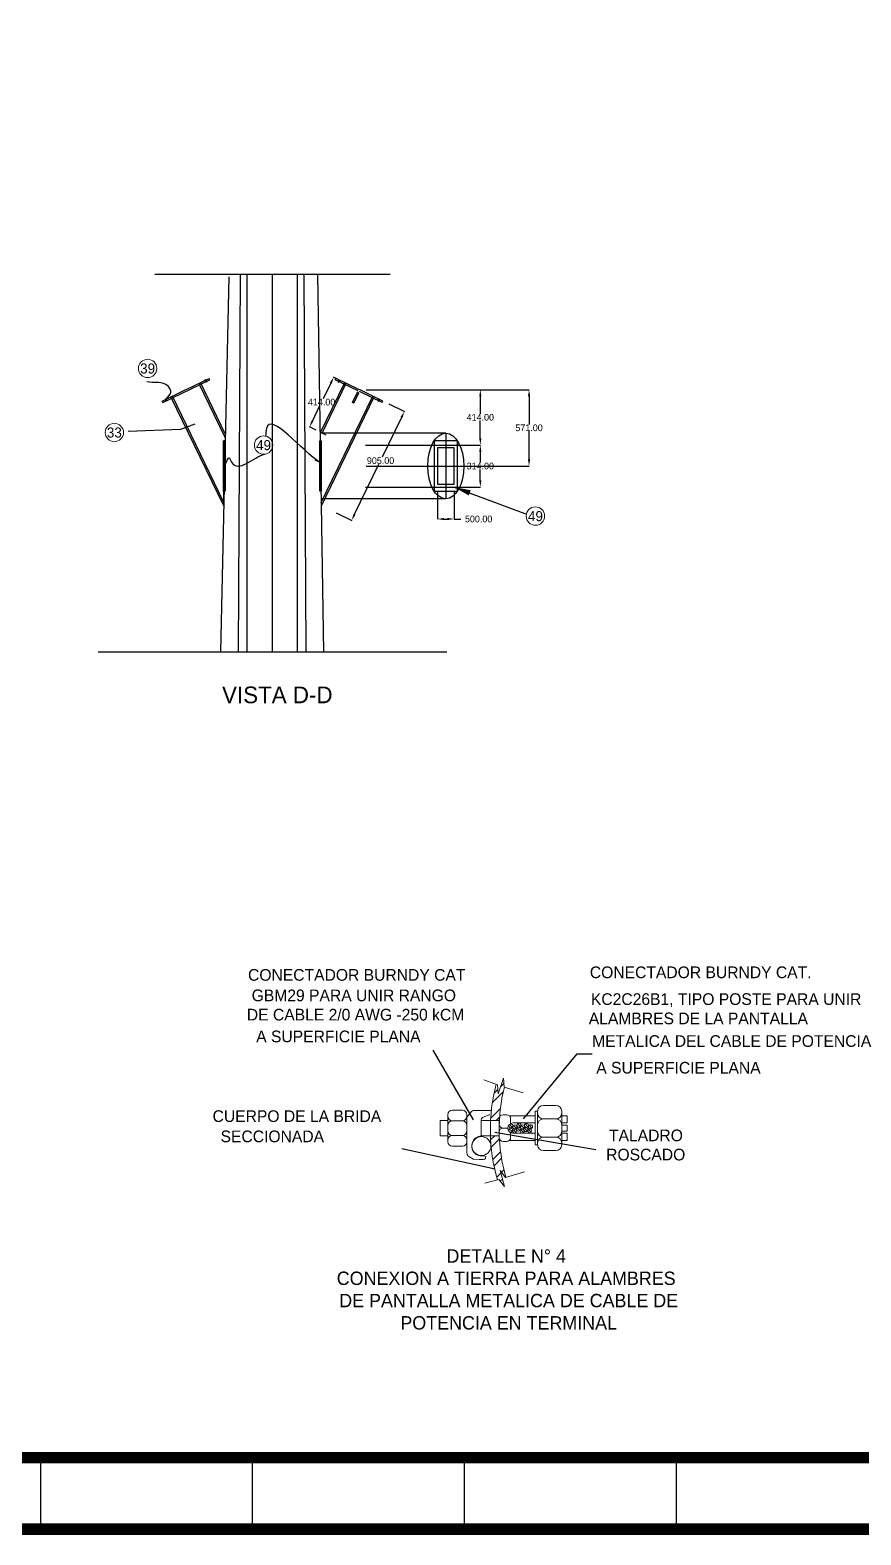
# Model space of a CAD drawing. Header units: centimetres. Extents: x -3 to 132800, y -60 to 85992.
# Drawn here: x 75705 to 100552, y -60 to 44971 of the extents above; entities that cross this region are included whole.
import ezdxf
from ezdxf.enums import TextEntityAlignment as Align

# ---------------------------------------------------------------- set-up
doc = ezdxf.new("R2010")
doc.units = ezdxf.units.CM
doc.header["$LTSCALE"] = 10
doc.header["$MEASUREMENT"] = 0
doc.layers.get('0').update_dxf_attribs({"linetype": 'CONTINUOUS'})
doc.layers.get('DEFPOINTS').update_dxf_attribs({"color": 2, "linetype": 'CONTINUOUS'})
for name, color, linetype in [('ACERO1', 144, 'CONTINUOUS'), ('DIM', 252, 'CONTINUOUS'), ('MARCO', 7, 'CONTINUOUS'), ('TEXTOS', 7, 'CONTINUOUS')]:
    doc.layers.add(name, color=color, linetype=linetype)
doc.styles.get("Standard").update_dxf_attribs({"font": ''})
doc.styles.get('Standard').set_extended_font_data('Zurich Ex BT')
doc.dimstyles.get("Standard").update_dxf_attribs({"dimtxt": 500, "dimasz": 500, "dimexe": 3, "dimexo": 200, "dimgap": 0.09, "dimtad": 0, "dimtih": 1, "dimtoh": 1, "dimzin": 0, "dimdsep": 46, "dimtxsty": 'Standard', "dimcen": 0.09, "dimclrd": 256, "dimclre": 256, "dimclrt": 256, "dimadec": 0, "dimazin": 0, "dimtfac": 1, "dimtofl": 0, "dimtmove": 0, "dimatfit": 3, "dimfxl": 0, "dimtolj": 1, "dimtzin": 0, "dimlwd": -1, "dimarcsym": 0})

# ---------------------------------------------------------------- blocks, each defined once
blk = doc.blocks.new('*D67')
at = {"layer": 'DEFPOINTS', "color": 0}
for p in [(86258, 33870), (84681, 30612), (85322, 30301)]:
    blk.add_point(p, dxfattribs=at)
at = {"layer": 'DIM', "lineweight": -2}
for p, q in [((86438, 33783), (86902, 33558)), ((84861, 30524), (85325, 30300))]:
    blk.add_line(p, q, dxfattribs=at)
at = {"layer": 'DIM'}
for p, q in [((86812, 33379), (86236, 32188)), ((85409, 30481), (86137, 31984))]:
    blk.add_line(p, q, dxfattribs=at)
for points in [[(86782, 33394), (86842, 33365), (86900, 33559)], [(85379, 30495), (85439, 30466), (85322, 30301)]]:
    blk.add_solid(points, dxfattribs=at)
at = {"layer": 'DIM', "insert": (86187, 32086), "char_height": 200, "attachment_point": 5}
blk.add_mtext('\\A1;905.00', dxfattribs=at)
blk = doc.blocks.new('*D68')
at = {"layer": 'DEFPOINTS', "color": 0}
for p in [(85161, 34401), (84063, 33092), (84439, 32911)]:
    blk.add_point(p, dxfattribs=at)
at = {"layer": 'DIM'}
for p, q in [((84698, 34403), (84473, 33939)), ((84150, 33272), (84375, 33736))]:
    blk.add_line(p, q, dxfattribs=at)
at = {"layer": 'DIM', "lineweight": -2}
for p, q in [((84981, 34488), (84782, 34584)), ((84259, 32998), (84061, 33094))]:
    blk.add_line(p, q, dxfattribs=at)
at = {"layer": 'DIM'}
for points in [[(84668, 34417), (84728, 34388), (84785, 34583)], [(84120, 33287), (84180, 33258), (84063, 33092)]]:
    blk.add_solid(points, dxfattribs=at)
at = {"layer": 'DIM', "insert": (84424, 33838), "char_height": 200, "attachment_point": 5}
blk.add_mtext('\\A1;414.00', dxfattribs=at)
blk = doc.blocks.new('*D69')
at = {"layer": 'DEFPOINTS', "color": 0}
for p in [(85556, 34210), (85556, 32554), (89170, 32554)]:
    blk.add_point(p, dxfattribs=at)
at = {"layer": 'DIM', "lineweight": -2}
for p, q in [((85756, 34210), (89173, 34210)), ((85756, 32554), (89173, 32554))]:
    blk.add_line(p, q, dxfattribs=at)
at = {"layer": 'DIM'}
for p, q in [((89170, 34010), (89170, 33483)), ((89170, 32754), (89170, 33280))]:
    blk.add_line(p, q, dxfattribs=at)
for points in [[(89137, 34010), (89204, 34010), (89170, 34210)], [(89137, 32754), (89204, 32754), (89170, 32554)]]:
    blk.add_solid(points, dxfattribs=at)
at = {"layer": 'DIM', "insert": (89170, 33382), "char_height": 200, "attachment_point": 5}
blk.add_mtext('\\A1;414.00', dxfattribs=at)
blk = doc.blocks.new('*D70')
at = {"layer": 'DEFPOINTS', "color": 0}
for p in [(85532, 32554), (85532, 31298), (89170, 31298)]:
    blk.add_point(p, dxfattribs=at)
at = {"layer": 'DIM', "lineweight": -2}
for p, q in [((85732, 32554), (89173, 32554)), ((85732, 31298), (89173, 31298))]:
    blk.add_line(p, q, dxfattribs=at)
at = {"layer": 'DIM'}
for p, q in [((89170, 32354), (89170, 32027)), ((89170, 31498), (89170, 31824))]:
    blk.add_line(p, q, dxfattribs=at)
for points in [[(89137, 32354), (89204, 32354), (89170, 32554)], [(89137, 31498), (89204, 31498), (89170, 31298)]]:
    blk.add_solid(points, dxfattribs=at)
at = {"layer": 'DIM', "insert": (89170, 31926), "char_height": 200, "attachment_point": 5}
blk.add_mtext('\\A1;314.00', dxfattribs=at)
blk = doc.blocks.new('*D71')
at = {"layer": 'DEFPOINTS', "color": 0}
for p in [(85556, 34210), (85556, 31926), (90627, 31926)]:
    blk.add_point(p, dxfattribs=at)
at = {"layer": 'DIM', "lineweight": -2}
for p, q in [((85756, 34210), (90630, 34210)), ((85756, 31926), (90630, 31926))]:
    blk.add_line(p, q, dxfattribs=at)
at = {"layer": 'DIM'}
for p, q in [((90627, 34010), (90627, 33169)), ((90627, 32126), (90627, 32966))]:
    blk.add_line(p, q, dxfattribs=at)
for points in [[(90594, 34010), (90661, 34010), (90627, 34210)], [(90594, 32126), (90661, 32126), (90627, 31926)]]:
    blk.add_solid(points, dxfattribs=at)
at = {"layer": 'DIM', "insert": (90627, 33068), "char_height": 200, "attachment_point": 5}
blk.add_mtext('\\A1;571.00', dxfattribs=at)
blk = doc.blocks.new('*D72')
at = {"layer": 'DEFPOINTS', "color": 0}
for p in [(87886, 31385), (88386, 31385), (88386, 30340)]:
    blk.add_point(p, dxfattribs=at)
at = {"layer": 'DIM', "lineweight": -2}
for p, q in [((87886, 31185), (87886, 30337)), ((88386, 31185), (88386, 30337))]:
    blk.add_line(p, q, dxfattribs=at)
at = {"layer": 'DIM'}
for p, q in [((88086, 30340), (88186, 30340)), ((88386, 30340), (88586, 30340))]:
    blk.add_line(p, q, dxfattribs=at)
for points in [[(88086, 30373), (88086, 30307), (87886, 30340)], [(88186, 30373), (88186, 30307), (88386, 30340)]]:
    blk.add_solid(points, dxfattribs=at)
at = {"layer": 'DIM', "insert": (89120, 30340), "char_height": 200, "attachment_point": 5}
blk.add_mtext('\\A1;500.00', dxfattribs=at)
blk = doc.blocks.new('Marco y Logo')
at = {"layer": 'MARCO', "linetype": 'Continuous'}
for p, q in [((76015, 2253), (76015, 112)), ((82351, 2253), (82351, 112)), ((88688, 2253), (88688, 112)), ((95024, 2253), (95024, 112))]:
    blk.add_line(p, q, dxfattribs=at)
at = {"layer": 'MARCO', "linetype": 'Continuous', "const_width": 344}
blk.add_lwpolyline([(132628, 112), (132628, 85821), (169, 85821), (169, 112)], close=True, dxfattribs=at)
blk.add_lwpolyline([(101579, 2253), (169, 2253)], dxfattribs=at)

msp = doc.modelspace()

# ---------------------------------------------------------------- linework, layer by layer
at = {"lineweight": 5}
for p, q in [((88771.163, 12470.026), (88771.163, 12517.393)), ((88771.163, 11758.515), (88771.163, 11711.148)), ((91604.641, 11669.576), (91604.641, 11610.368)), ((89323.297, 11205.907), (89325.894, 11209.805)), ((89580.027, 10984.193), (89804.918, 11209.084)), ((89803.88, 10789.524), (89876.119, 10861.763)), ((89660.554, 10646.198), (89781.395, 10767.039)), ((89905.451, 10662.198), (89923.42, 10680.167))]:
    msp.add_line(p, q, dxfattribs=at)
for centre, start, end in [((88963.163, 12571.492), 90, 140.7276862), ((88839.269, 12419.974), 140.7276862, 180), ((88978.742, 11249.199), 237.7885821, 266.5296523)]:
    msp.add_arc(centre, 68.106, start, end, dxfattribs=at)
at = {"layer": 'ACERO1'}
for p, q in [((79436.787, 37662.132), (86477.801, 37662.132)), ((81647.912, 37586.054), (81398.717, 26368.343)), ((81940.541, 26368.343), (81998.833, 37662.132)), ((82197.294, 26368.343), (82197.294, 37662.132)), ((82957.294, 26368.343), (82957.294, 37662.132)), ((82957.294, 26368.343), (82957.294, 37662.132)), ((83698.244, 26368.343), (83698.244, 37662.132)), ((83961.278, 26368.343), (83901.446, 37662.132)), ((84304.772, 37662.132), (84482.653, 26368.343)), ((79678.695, 33824.07), (81082.805, 34503.832)), ((80376.616, 34218.389), (81058.853, 34548.676)), ((81541.042, 32775.194), (80753.925, 34401.053)), ((81543.518, 32886.661), (80799.649, 34423.189)), ((80961.943, 34445.32), (80939.808, 34491.044)), ((80986.009, 34428.382), (80945.429, 34512.204)), ((80987.649, 34457.765), (80965.514, 34503.488)), ((81082.805, 34503.832), (81058.853, 34548.676)), ((84393.293, 32932.564), (85114.939, 34423.189)), ((84438.924, 32910.238), (85160.663, 34401.053)), ((84831.783, 34503.832), (84855.735, 34548.676)), ((85515.836, 34172.666), (84831.783, 34503.832)), ((85537.972, 34218.389), (84855.735, 34548.676)), ((84926.938, 34457.765), (84949.074, 34503.488)), ((84928.579, 34428.382), (84969.159, 34512.204)), ((84952.644, 34445.32), (84974.78, 34491.044)), ((79656.559, 33869.793), (80340.613, 34200.959)), ((79678.695, 33824.07), (79656.559, 33869.793)), ((79773.851, 33870.137), (79751.715, 33915.86)), ((79795.944, 33857.273), (79757.596, 33936.484)), ((79799.557, 33882.582), (79777.421, 33928.305)), ((81494.976, 30737.905), (79917.58, 33996.159)), ((81503.902, 30836.05), (79963.303, 34018.295)), ((80340.613, 34200.959), (80376.616, 34218.389)), ((84410.686, 30836.05), (85951.284, 34018.295)), ((84419.611, 30737.905), (85997.008, 33996.159)), ((85348.149, 33826.292), (85496.584, 34132.899)), ((85384.152, 33808.862), (85348.149, 33826.292)), ((85384.152, 33808.862), (85532.587, 34115.469)), ((85532.587, 34115.469), (85496.584, 34132.899)), ((85573.975, 34200.959), (85537.972, 34218.389)), ((86235.892, 33824.07), (85551.839, 34155.236)), ((86258.028, 33869.793), (85573.975, 34200.959)), ((86115.031, 33882.582), (86137.167, 33928.305)), ((86118.644, 33857.273), (86156.992, 33936.484)), ((86140.737, 33870.137), (86162.873, 33915.86)), ((86235.892, 33824.07), (86258.028, 33869.793)), ((84367.064, 32945.397), (84546.85, 32857.435)), ((88135.59, 32905.674), (84379.688, 32905.674)), ((88135.59, 32905.674), (88135.59, 30945.674)), ((81544.865, 32677.518), (81494.065, 32677.498)), ((81494.065, 31175.457), (81494.065, 32677.498)), ((81494.976, 30737.905), (81518.662, 32699.017)), ((81544.865, 31175.461), (81544.865, 32677.518)), ((84369.723, 32677.518), (84420.523, 32677.498)), ((84369.723, 31175.461), (84369.723, 32677.518)), ((84420.523, 31175.457), (84420.523, 32677.498)), ((87788.325, 32676.155), (87788.296, 31175.239)), ((88483.036, 32675.878), (87788.325, 32676.155)), ((88385.59, 32465.954), (87885.59, 32465.954)), ((87885.59, 32465.954), (87885.59, 31385.394)), ((88135.59, 32665.954), (88135.59, 31185.394)), ((88385.59, 31385.394), (88385.59, 32465.394)), ((88482.854, 31175.194), (88483.036, 32675.878)), ((81544.865, 31925.674), (81494.065, 31925.674)), ((84369.723, 31925.674), (84420.523, 31925.674)), ((87595.59, 31925.674), (88675.59, 31925.674)), ((87735.59, 31925.674), (87885.59, 31925.674)), ((87735.59, 31925.674), (88535.59, 31925.674)), ((88172.923, 31873.372), (88172.923, 31873.372)), ((88385.59, 31925.674), (88535.59, 31925.674)), ((84420.523, 31175.457), (84369.723, 31175.461)), ((87788.296, 31175.239), (88482.854, 31175.194)), ((87885.59, 31385.394), (88385.59, 31385.394)), ((88135.59, 30945.674), (84410.558, 30945.674)), ((77741.8, 26368.343), (88172.787, 26368.343))]:
    msp.add_line(p, q, dxfattribs=at)
at = {"layer": 'ACERO1', "lineweight": 5}
for p, q in [((89277.869, 13553.736), (89686.676, 13412.312)), ((89704.179, 13138.364), (89867.05, 13609.164)), ((89867.05, 13609.164), (89887.223, 13342.934)), ((89530.616, 12877.04), (89859.289, 13205.714)), ((89580.027, 13155.348), (89695.703, 13271.025)), ((89686.676, 13412.312), (89704.179, 13138.364)), ((89778.83, 13354.151), (89878.798, 13454.12)), ((89887.223, 13342.934), (90447.924, 13166.247)), ((88633.546, 12655.01), (88332.077, 12655.01)), ((88910.439, 12614.604), (88786.545, 12463.085)), ((89486.676, 12639.598), (88963.163, 12639.598)), ((89480.726, 12408.628), (89771.096, 12698.998)), ((90806.426, 12618.174), (90806.426, 11610.368)), ((90806.426, 12618.174), (90883.762, 12618.174)), ((90883.762, 12618.174), (90883.762, 11610.368)), ((91432.62, 12790.195), (91055.783, 12790.195)), ((91604.641, 12558.965), (91604.641, 12618.174)), ((87971.467, 12342.925), (87971.467, 11885.616)), ((88194.46, 12342.925), (87971.467, 12342.925)), ((88194.46, 12517.393), (88194.46, 11711.148)), ((88194.46, 12194.793), (88194.46, 12033.749)), ((88633.546, 12332.409), (88332.077, 12332.409)), ((88771.163, 12419.974), (88771.163, 11360.994)), ((88771.163, 12342.925), (88771.163, 11885.616)), ((88771.163, 12194.793), (88771.163, 12033.749)), ((88771.163, 12194.793), (88771.163, 12033.749)), ((89193.825, 11881.564), (89196.787, 12363.464)), ((89739.783, 12342.925), (89196.661, 12342.925)), ((89238.947, 12426.016), (89456.585, 12515.686)), ((89643.92, 12342.925), (89740.598, 12439.603)), ((89732.538, 12396.875), (89732.538, 12231.558)), ((89732.538, 12342.925), (89732.538, 12342.925)), ((89732.538, 12231.558), (89732.538, 11996.984)), ((89960.457, 12514.162), (89849.825, 12514.162)), ((90806.426, 12481.911), (90041.236, 12481.911)), ((90043.046, 12222.94), (90127.268, 12138.719)), ((90077.744, 12396.875), (90077.744, 12249.691)), ((90806.426, 12266.627), (90147.556, 12266.627)), ((90160.956, 12191.516), (90245.178, 12107.295)), ((90281.486, 12249.126), (90365.708, 12164.905)), ((90394.156, 12191.516), (90478.377, 12107.295)), ((90509.445, 12238.652), (90593.667, 12154.43)), ((90629.976, 12199.372), (90714.197, 12115.151)), ((90883.762, 12214.923), (90883.762, 12013.618)), ((91432.62, 12386.944), (91055.783, 12386.944)), ((91604.641, 12558.965), (91604.641, 11669.576)), ((91770.344, 12481.911), (91604.641, 12481.911)), ((91770.344, 12267.833), (91604.641, 12267.833)), ((91604.641, 12214.923), (91604.641, 12013.618)), ((91604.641, 12214.923), (91604.641, 12013.618)), ((91770.344, 12205.591), (91604.641, 12205.591)), ((91770.344, 12481.911), (91770.344, 12267.833)), ((91770.344, 12205.591), (91770.344, 12022.95)), ((88194.46, 11885.616), (87971.467, 11885.616)), ((88633.546, 11896.132), (88332.077, 11896.132)), ((89735.83, 11885.616), (89193.85, 11885.616)), ((89479.01, 11759.493), (89605.133, 11885.616)), ((89495.405, 11546.99), (89739.706, 11791.292)), ((89960.457, 12114.271), (89849.825, 12114.271)), ((89960.457, 11714.379), (89849.825, 11714.379)), ((90035.186, 12094.627), (90119.407, 12010.406)), ((90806.426, 11746.63), (90041.236, 11746.63)), ((90077.744, 11996.984), (90077.744, 11831.666)), ((90806.426, 11961.915), (90147.556, 11961.915)), ((90160.956, 12063.204), (90245.178, 11978.982)), ((90268.385, 12126.051), (90352.607, 12041.829)), ((90381.055, 12065.822), (90465.276, 11981.601)), ((90491.104, 12112.958), (90575.325, 12028.736)), ((90609.014, 12076.297), (90693.235, 11992.076)), ((91432.62, 11841.597), (91055.783, 11841.597)), ((91770.344, 12022.95), (91604.641, 12022.95)), ((91770.344, 11960.709), (91604.641, 11960.709)), ((91770.344, 11746.63), (91604.641, 11746.63)), ((91770.344, 11960.709), (91770.344, 11746.63)), ((88633.546, 11573.531), (88332.077, 11573.531)), ((88779.724, 11327.935), (88800.152, 11291.141)), ((88823.393, 11266.576), (88942.439, 11191.576)), ((89336.9, 11264.868), (89287.374, 11286.893)), ((89325.894, 11209.805), (89336.9, 11264.868)), ((89544.166, 11177.229), (89775.174, 11408.237)), ((90806.426, 11610.368), (90883.762, 11610.368)), ((91432.62, 11438.347), (91055.783, 11438.347)), ((88974.619, 11181.218), (89135.602, 11171.456)), ((89141.995, 11171.369), (89268.889, 11175.601)), ((89890.911, 10362.954), (89760.596, 10843.784)), ((89760.596, 10843.784), (89927.095, 10635.065)), ((89304.759, 10466.399), (89722.275, 10579.555)), ((89722.275, 10579.555), (89890.911, 10362.954)), ((89766.283, 10523.03), (89830.203, 10586.95)), ((89927.095, 10635.065), (90490.014, 10804.552))]:
    msp.add_line(p, q, dxfattribs=at)
for centre, radius in [((90084.064, 12179.736), 59.574), ((90201.974, 12148.313), 59.574), ((90322.504, 12205.923), 59.574), ((90435.173, 12148.313), 59.574), ((90550.463, 12195.448), 59.574), ((90670.993, 12156.169), 59.574), ((89202.568, 11574.193), 284.108), ((90076.203, 12051.424), 59.574), ((90201.974, 12020), 59.574), ((90309.403, 12082.847), 59.574), ((90422.072, 12022.619), 59.574), ((90532.122, 12069.754), 59.574), ((90650.032, 12033.093), 59.574)]:
    msp.add_circle(centre, radius, dxfattribs=at)
for centre, radius, start, end in [((94886.078, 12069.771), 5415.964, 165.4826453, 196.0904134), ((94886.078, 12069.771), 5153.54, 165.714128, 196.1348635), ((88332.077, 12517.393), 137.617, 90, 180), ((88633.546, 12517.393), 137.617, 0, 90), ((91055.783, 12618.174), 172.021, 90, 180), ((91432.62, 12618.174), 172.021, 0, 90), ((88332.077, 12470.026), 137.617, 180, 270), ((88332.077, 12194.793), 137.617, 90, 180), ((88633.546, 12470.026), 137.617, 270, 0), ((88633.546, 12194.793), 137.617, 0, 90), ((89264.891, 12363.046), 68.106, 112.3924324, 179.6479033), ((89849.825, 12396.875), 117.287, 90, 180), ((89849.825, 12231.558), 117.287, 180, 270), ((89960.457, 12396.875), 117.287, 0, 90), ((90147.556, 12114.271), 152.356, 90, 270), ((91055.783, 12558.965), 172.021, 180, 270), ((91055.783, 12214.923), 172.021, 90, 180), ((91432.62, 12558.965), 172.021, 270, 0), ((91432.62, 12214.923), 172.021, 0, 90), ((88332.077, 12033.749), 137.617, 180, 270), ((88332.077, 11758.515), 137.617, 90, 180), ((88332.077, 11711.148), 137.617, 180, 270), ((88633.546, 12033.749), 137.617, 270, 0), ((88633.546, 11758.515), 137.617, 0, 90), ((88633.546, 11711.148), 137.617, 270, 0), ((89213.947, 11580.036), 302.199, 93.8177737, 284.0622781), ((89849.825, 11996.984), 117.287, 90, 180), ((89849.825, 11831.666), 117.287, 180, 270), ((89960.457, 12231.558), 117.287, 270, 287.2774758), ((89960.457, 11996.984), 117.287, 72.7225242, 90), ((89960.457, 11831.666), 117.287, 270, 0), ((91055.783, 12013.618), 172.021, 180, 270), ((91055.783, 11669.576), 172.021, 90, 180), ((91432.62, 12013.618), 172.021, 270, 0), ((91432.62, 11669.576), 172.021, 0, 90), ((88839.269, 11360.994), 68.106, 180, 209.0385928), ((88859.696, 11324.199), 68.106, 209.0385928, 237.7885821), ((91055.783, 11610.368), 172.021, 180, 270), ((91432.62, 11610.368), 172.021, 270, 0), ((89139.725, 11239.437), 68.106, 266.5296523, 271.9103182), ((89266.619, 11243.669), 68.106, 271.9103182, 326.3259443)]:
    msp.add_arc(centre, radius, start, end, dxfattribs=at)
at = {"layer": 'ACERO1'}
msp.add_ellipse((88135.59, 31925.674), major_axis=(0, 980), ratio=0.551020408, dxfattribs=at)
at = {"layer": 'TEXTOS', "lineweight": 5}
for centre in [(79219.763, 34844.899), (78224.57, 32929.042), (82688.029, 32551.141), (90819.294, 30426.403)]:
    msp.add_circle(centre, 275, dxfattribs=at)

# ---------------------------------------------------------------- block references
at = {"layer": 'TEXTOS', "color": 0}
msp.add_blockref('Marco y Logo', (0, 0), dxfattribs=at)
msp.add_blockref('Marco y Logo', (0, 0), dxfattribs=at)

# ---------------------------------------------------------------- texts
at = {"layer": 'ACERO1', "color": 0, "insert": (73925.279, 25327.981), "char_height": 500, "width": 19040.75992, "attachment_point": 1}
msp.add_mtext('\\A1;\\pi7520.4;VISTA D-D', dxfattribs=at)
at = {"layer": 'TEXTOS', "lineweight": 5}
for s, p in [('39', (79219.763, 34844.899)), ('33', (78224.57, 32929.042)), ('49', (82688.029, 32551.141)), ('49', (90819.294, 30426.403))]:
    msp.add_text(s, height=300, dxfattribs=at).set_placement(p, align=Align.MIDDLE)
at = {"layer": 'TEXTOS'}
for s, p in [('CONECTADOR BURNDY CAT ', (82223.582, 16522.941)), ('CONECTADOR BURNDY CAT. ', (92445.957, 16600.136)), ('GBM29 PARA UNIR RANGO ', (82331.707, 15910.269)), ('KC2C26B1, TIPO POSTE PARA UNIR ', (92478.044, 15798.01)), ('DE CABLE 2/0 AWG -250 kCM ', (82187.539, 15333.637)), ('ALAMBRES DE LA PANTALLA ', (92413.87, 15220.478)), ('A SUPERFICIE PLANA', (82467.038, 14681.521)), ('METALICA DEL CABLE DE POTENCIA ', (92515.004, 14543.64)), ('A SUPERFICIE PLANA', (92638.48, 13744.565)), ('CUERPO DE LA BRIDA ', (81162.308, 12296.161)), ('SECCIONADA', (81401.939, 11690.985)), ('TALADRO ', (93018.19, 11720.03)), ('ROSCADO', (92933.793, 11146.257))]:
    msp.add_text(s, height=350, dxfattribs=at).set_placement(p)
at = {"layer": 'TEXTOS', "lineweight": 5, "insert": (89944.211, 6899.676), "char_height": 500, "attachment_point": 5}
msp.add_mtext('\\A1;{\\H0.8x;DETALLE N° 4\\PCONEXION A TIERRA PARA ALAMBRES\\P DE PANTALLA METALICA DE CABLE DE\\P POTENCIA EN TERMINAL \\P} ', dxfattribs=at)

# ---------------------------------------------------------------- dimensions: what is measured, and where the dimension line sits
at = {"layer": 'DIM'}
dim = msp.add_aligned_dim(p1=(85160.663, 34401.053), p2=(84439.069, 32910.537), distance=-417.455, text='414.00', dimstyle='Standard', override={"dimtxt": 200, "dimasz": 200}, dxfattribs=at)
dim.commit()
dim.dimension.update_dxf_attribs({"geometry": '*D68', "text_midpoint": (84424.128, 33837.699)})
for base, p1, p2, angle, text, picture, middle in [((85322.2, 30300.941), (86258.028, 33869.793), (84680.632, 30611.539), 64.167297, '905.00', '*D67', (86186.504, 32086.24)), ((89170.368, 32553.674), (85555.974, 34209.674), (85555.974, 32553.674), 90, '414.00', '*D69', (89170.368, 33381.674)), ((89170.368, 31297.674), (85532.098, 32553.674), (85532.098, 31297.674), 90, '314.00', '*D70', (89170.368, 31925.674))]:
    dim = msp.add_linear_dim(base=base, p1=p1, p2=p2, angle=angle, text=text, dimstyle='Standard', override={"dimtxt": 200, "dimasz": 200}, dxfattribs=at)
    dim.commit()
    dim.dimension.update_dxf_attribs({"geometry": picture, "text_midpoint": middle, "dimtype": 160})
dim = msp.add_linear_dim(base=(90627.206, 31925.674), p1=(85555.974, 34209.674), p2=(85555.974, 31925.674), angle=90, text='571.00', dimstyle='Standard', override={"dimtxt": 200, "dimasz": 200}, dxfattribs=at)
dim.commit()
dim.dimension.update_dxf_attribs({"geometry": '*D71', "text_midpoint": (90627.206, 33067.674)})
dim = msp.add_linear_dim(base=(88385.59, 30339.918), p1=(87885.59, 31385.394), p2=(88385.59, 31385.394), dimstyle='Standard', override={"dimtxt": 200, "dimasz": 200}, dxfattribs=at)
dim.commit()
dim.dimension.update_dxf_attribs({"geometry": '*D72', "text_midpoint": (89120.188, 30339.918)})

# ---------------------------------------------------------------- leaders
at = {"layer": 'TEXTOS', "path_type": 1}
for points, override in [([(79777.421, 33928.305), (79914.599, 34127.421), (79830.844, 34318.32), (79199.184, 34444.884)], {"dimasz": 20, "dimgap": 1, "dimtad": 0, "dimclrd": 256}), ([(81544.355, 31980.303), (81650.889, 32170.212), (81731.106, 32045.018), (82714.087, 32277.379)], {"dimasz": 100, "dimgap": 1, "dimtad": 0, "dimclrd": 256})]:
    msp.add_leader(points, dimstyle='Standard', override=override, dxfattribs=at)
at = {"layer": 'TEXTOS', "color": 0, "path_type": 1}
for points, override in [([(84393.712, 32015.238), (82771.306, 33049.514), (82747.163, 32808.02)], {"dimasz": 200, "dimgap": 0.09, "dimtad": 0}), ([(88385.59, 31297.674), (90527.828, 30491.146)], {"dimgap": 0.09, "dimtad": 0})]:
    msp.add_leader(points, dimstyle='Standard', override=override, dxfattribs=at)
at = {"layer": 'TEXTOS'}
for points, override in [([(80631.519, 33181.893), (80201.522, 33019.467), (78636.664, 32959.926)], {"dimasz": 20, "dimgap": 1, "dimtad": 0, "dimclrd": 256}), ([(88962.2, 12357.475), (87757.891, 14443.6)], {"dimasz": 100, "dimgap": 1, "dimtad": 0, "dimclrd": 256}), ([(90465.248, 12388.092), (92065.916, 14331.469), (92515.004, 14331.469)], {"dimasz": 100, "dimgap": 1, "dimtad": 0, "dimclrd": 256}), ([(89602.838, 11991.806), (92622.362, 11469.362)], {"dimasz": 100, "dimgap": 1, "dimtad": 0, "dimclrd": 256}), ([(89612.925, 10880.599), (86824.949, 11496.615)], {"dimasz": 100, "dimgap": 1, "dimtad": 0, "dimclrd": 256})]:
    msp.add_leader(points, dimstyle='Standard', override=override, dxfattribs=at)

doc.saveas('drawing.dxf')
